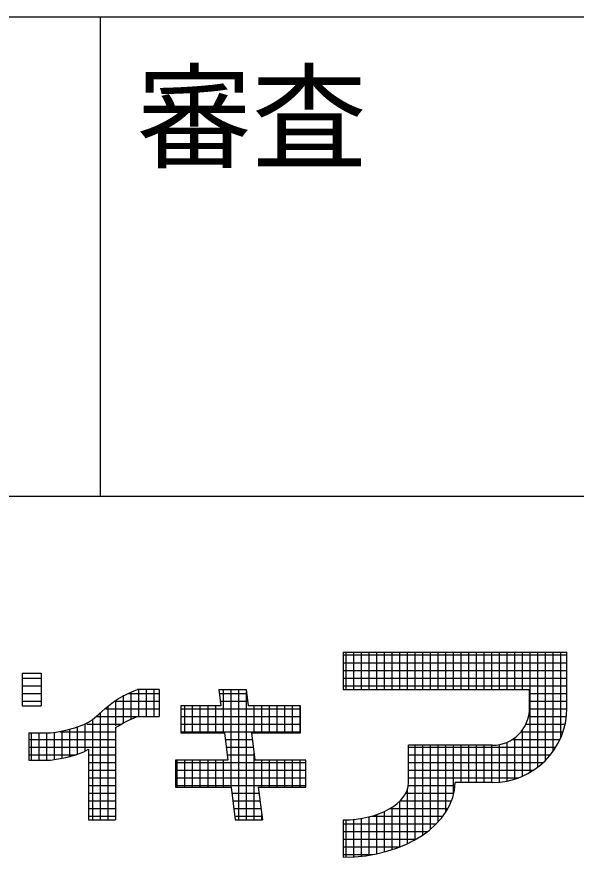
# Model space of a CAD drawing. Units: millimetres, scale not verified. Extents: x -23960 to 8910, y -6308 to 6308.
# Drawn here: x 1494 to 1932, y -5714 to -5056 of the extents above; entities that cross this region are included whole.
import ezdxf
from ezdxf.enums import TextEntityAlignment as Align

# ---------------------------------------------------------------- set-up
doc = ezdxf.new("R2010")
doc.units = ezdxf.units.MM
doc.header["$LTSCALE"] = 30
doc.layers.add('1-5_Axis_waku', color=7, linetype='Continuous', lineweight=25)
doc.styles.add('ＭＳ ゴシック', font='')
doc.styles.get('ＭＳ ゴシック').set_extended_font_data('MS Gothic')

msp = doc.modelspace()

# ---------------------------------------------------------------- linework, layer by layer
at = {"layer": '1-5_Axis_waku'}
for p, q in [((-7770, -5056.5), (8400, -5056.5)), ((1559.99, -5431.5), (1559.99, -5056.5)), ((239.99, -5431.5), (8399.99, -5431.5)), ((1749.68, -5553.32), (1749.68, -5582.48)), ((1749.68, -5553.32), (1924.64, -5553.32)), ((1751.98, -5582.48), (1751.98, -5553.32)), ((1757.98, -5582.48), (1757.98, -5553.32)), ((1763.98, -5582.48), (1763.98, -5553.32)), ((1769.98, -5582.48), (1769.98, -5553.32)), ((1775.98, -5582.48), (1775.98, -5553.32)), ((1781.98, -5582.48), (1781.98, -5553.32)), ((1787.98, -5582.48), (1787.98, -5553.32)), ((1793.98, -5582.48), (1793.98, -5553.32)), ((1799.98, -5582.48), (1799.98, -5553.32)), ((1805.98, -5582.48), (1805.98, -5553.32)), ((1811.98, -5582.48), (1811.98, -5553.32)), ((1817.98, -5582.48), (1817.98, -5553.32)), ((1823.98, -5582.48), (1823.98, -5553.32)), ((1829.98, -5582.48), (1829.98, -5553.32)), ((1835.98, -5582.48), (1835.98, -5553.32)), ((1841.98, -5582.48), (1841.98, -5553.32)), ((1847.98, -5582.48), (1847.98, -5553.32)), ((1853.99, -5582.48), (1853.99, -5553.32)), ((1859.99, -5582.48), (1859.99, -5553.32)), ((1865.98, -5582.48), (1865.98, -5553.32)), ((1871.99, -5582.48), (1871.99, -5553.32)), ((1877.99, -5582.48), (1877.99, -5553.32)), ((1883.99, -5582.48), (1883.99, -5553.32)), ((1889.99, -5582.48), (1889.99, -5553.32)), ((1895.99, -5647.27), (1895.99, -5553.32)), ((1901.99, -5643.2), (1901.99, -5553.32)), ((1907.99, -5637.86), (1907.99, -5553.32)), ((1913.99, -5630.65), (1913.99, -5553.32)), ((1919.99, -5619.87), (1919.99, -5553.32)), ((1924.64, -5597.06), (1924.64, -5553.32)), ((1749.68, -5555.58), (1924.64, -5555.58)), ((1749.68, -5561.58), (1924.64, -5561.58)), ((1498.69, -5569.79), (1498.69, -5595.29)), ((1749.68, -5567.58), (1924.64, -5567.58)), ((1498.69, -5573.58), (1513.59, -5573.58)), ((1498.69, -5579.58), (1513.59, -5579.58)), ((1749.68, -5573.58), (1924.64, -5573.58)), ((1749.68, -5579.58), (1924.64, -5579.58)), ((1498.69, -5585.58), (1513.59, -5585.58)), ((1581.75, -5585.58), (1605.77, -5585.58)), ((1583.99, -5605.83), (1583.99, -5584.58)), ((1605.77, -5582.54), (1588.77, -5582.54)), ((1589.99, -5603.79), (1589.99, -5582.54)), ((1595.99, -5603.79), (1595.99, -5582.54)), ((1601.99, -5603.79), (1601.99, -5582.54)), ((1605.77, -5582.54), (1605.77, -5603.79)), ((1652.52, -5582.54), (1673.77, -5582.54)), ((1652.52, -5582.54), (1654.11, -5595.29)), ((1652.9, -5585.58), (1674.15, -5585.58)), ((1655.98, -5616.54), (1655.98, -5582.54)), ((1661.99, -5659.04), (1661.99, -5582.54)), ((1667.99, -5684.54), (1667.99, -5582.54)), ((1673.77, -5582.54), (1675.36, -5595.29)), ((1673.99, -5684.54), (1673.99, -5584.29)), ((1749.68, -5582.48), (1895.48, -5582.48)), ((1895.48, -5597.06), (1895.48, -5582.48)), ((1895.48, -5585.58), (1924.64, -5585.58)), ((1498.69, -5591.58), (1513.59, -5591.58)), ((1571.61, -5591.58), (1605.77, -5591.58)), ((1571.99, -5611.08), (1571.99, -5590.89)), ((1577.99, -5608.45), (1577.99, -5587.04)), ((1653.65, -5591.58), (1674.9, -5591.58)), ((1895.48, -5591.58), (1924.64, -5591.58)), ((1498.69, -5595.29), (1513.59, -5595.29)), ((1564.11, -5597.58), (1605.77, -5597.58)), ((1565.99, -5684.54), (1565.99, -5595.48)), ((1622.77, -5595.29), (1622.77, -5616.54)), ((1654.11, -5595.29), (1622.77, -5595.29)), ((1622.77, -5597.58), (1716.27, -5597.58)), ((1625.98, -5616.54), (1625.98, -5595.29)), ((1631.98, -5616.54), (1631.98, -5595.29)), ((1637.98, -5616.54), (1637.98, -5595.29)), ((1643.99, -5616.54), (1643.99, -5595.29)), ((1649.99, -5616.54), (1649.99, -5595.29)), ((1716.27, -5595.29), (1675.36, -5595.29)), ((1679.99, -5616.54), (1679.99, -5595.29)), ((1685.99, -5616.54), (1685.99, -5595.29)), ((1691.99, -5616.54), (1691.99, -5595.29)), ((1697.99, -5616.54), (1697.99, -5595.29)), ((1703.99, -5616.54), (1703.99, -5595.29)), ((1709.99, -5616.54), (1709.99, -5595.29)), ((1715.99, -5616.54), (1715.99, -5595.29)), ((1716.27, -5616.54), (1716.27, -5595.29)), ((1895.48, -5597.58), (1924.64, -5597.58)), ((1556.61, -5603.58), (1605.77, -5603.58)), ((1559.99, -5684.54), (1559.99, -5600.78)), ((1588.77, -5603.79), (1605.77, -5603.79)), ((1622.77, -5603.58), (1716.27, -5603.58)), ((1894.74, -5603.58), (1924.28, -5603.58)), ((1541.99, -5633.09), (1541.99, -5611.84)), ((1547.99, -5630.63), (1547.99, -5609.56)), ((1549.12, -5609.58), (1576.29, -5609.58)), ((1553.99, -5684.54), (1553.99, -5606.07)), ((1571.77, -5612.29), (1571.77, -5684.54)), ((1622.77, -5609.58), (1716.27, -5609.58)), ((1892.66, -5609.58), (1923.28, -5609.58)), ((1503.76, -5616.54), (1520.77, -5616.54)), ((1505.98, -5637.79), (1505.98, -5616.54)), ((1511.98, -5637.79), (1511.98, -5616.54)), ((1517.98, -5637.79), (1517.98, -5616.54)), ((1523.99, -5637.31), (1523.99, -5616.03)), ((1528.29, -5615.58), (1571.77, -5615.58)), ((1529.98, -5636.21), (1529.98, -5615.07)), ((1535.98, -5635.11), (1535.98, -5614.12)), ((1622.77, -5615.58), (1716.27, -5615.58)), ((1622.77, -5616.54), (1656.77, -5616.54)), ((1656.77, -5616.54), (1659.43, -5637.79)), ((1678.02, -5616.54), (1716.27, -5616.54)), ((1678.02, -5616.54), (1680.67, -5637.79)), ((1888.84, -5615.58), (1921.62, -5615.58)), ((1889.99, -5650.36), (1889.99, -5614.09)), ((1503.76, -5621.58), (1571.77, -5621.58)), ((1657.4, -5621.58), (1678.65, -5621.58)), ((1877.99, -5654.2), (1877.99, -5623.78)), ((1882.1, -5621.58), (1919.24, -5621.58)), ((1883.99, -5652.64), (1883.99, -5620.26)), ((1503.76, -5627.58), (1571.77, -5627.58)), ((1550.51, -5629.29), (1550.51, -5684.54)), ((1658.15, -5627.58), (1679.4, -5627.58)), ((1800.71, -5655.38), (1800.71, -5626.22)), ((1866.32, -5626.22), (1800.71, -5626.22)), ((1800.71, -5627.58), (1916.02, -5627.58)), ((1805.98, -5700.01), (1805.98, -5626.22)), ((1811.98, -5696.31), (1811.98, -5626.22)), ((1817.98, -5691.81), (1817.98, -5626.22)), ((1823.98, -5686.16), (1823.98, -5626.22)), ((1829.98, -5678.51), (1829.98, -5626.22)), ((1835.98, -5664.9), (1835.98, -5626.22)), ((1841.98, -5655.38), (1841.98, -5626.22)), ((1847.98, -5655.38), (1847.98, -5626.22)), ((1853.99, -5655.38), (1853.99, -5626.22)), ((1859.99, -5655.38), (1859.99, -5626.22)), ((1865.98, -5655.38), (1865.98, -5626.22)), ((1871.99, -5655.1), (1871.99, -5625.66)), ((1503.76, -5633.58), (1541.08, -5633.58)), ((1550.51, -5633.58), (1571.77, -5633.58)), ((1618.52, -5637.79), (1618.52, -5659.04)), ((1659.43, -5637.79), (1618.52, -5637.79)), ((1619.98, -5659.04), (1619.98, -5637.79)), ((1625.98, -5659.04), (1625.98, -5637.79)), ((1631.98, -5659.04), (1631.98, -5637.79)), ((1637.98, -5659.04), (1637.98, -5637.79)), ((1643.99, -5659.04), (1643.99, -5637.79)), ((1649.99, -5659.04), (1649.99, -5637.79)), ((1655.98, -5659.04), (1655.98, -5637.79)), ((1658.9, -5633.58), (1680.15, -5633.58)), ((1679.99, -5684.54), (1679.99, -5632.29)), ((1720.52, -5637.79), (1680.67, -5637.79)), ((1685.99, -5659.04), (1685.99, -5637.79)), ((1691.99, -5659.04), (1691.99, -5637.79)), ((1697.99, -5659.04), (1697.99, -5637.79)), ((1703.99, -5659.04), (1703.99, -5637.79)), ((1709.99, -5659.04), (1709.99, -5637.79)), ((1715.99, -5659.04), (1715.99, -5637.79)), ((1720.52, -5659.04), (1720.52, -5637.79)), ((1800.71, -5633.58), (1911.79, -5633.58)), ((1550.51, -5639.58), (1571.77, -5639.58)), ((1618.52, -5639.58), (1720.52, -5639.58)), ((1800.71, -5639.58), (1906.23, -5639.58)), ((1550.51, -5645.58), (1571.77, -5645.58)), ((1550.51, -5651.58), (1571.77, -5651.58)), ((1618.52, -5645.58), (1720.52, -5645.58)), ((1618.52, -5651.58), (1720.52, -5651.58)), ((1800.71, -5645.58), (1898.68, -5645.58)), ((1800.71, -5651.58), (1887.02, -5651.58)), ((1550.51, -5657.58), (1571.77, -5657.58)), ((1618.52, -5657.58), (1720.52, -5657.58)), ((1800.56, -5657.58), (1837.1, -5657.58)), ((1866.32, -5655.38), (1837.16, -5655.38)), ((1550.51, -5663.58), (1571.77, -5663.58)), ((1618.52, -5659.04), (1662.08, -5659.04)), ((1662.08, -5659.04), (1665.27, -5684.54)), ((1662.65, -5663.58), (1683.9, -5663.58)), ((1683.33, -5659.04), (1720.52, -5659.04)), ((1683.33, -5659.04), (1686.52, -5684.54)), ((1798.65, -5663.58), (1836.29, -5663.58)), ((1799.98, -5703.09), (1799.98, -5660.29)), ((1550.51, -5669.58), (1571.77, -5669.58)), ((1663.4, -5669.58), (1684.65, -5669.58)), ((1793.98, -5705.66), (1793.98, -5669.85)), ((1794.25, -5669.58), (1834.52, -5669.58)), ((1550.51, -5675.58), (1571.77, -5675.58)), ((1664.15, -5675.58), (1685.4, -5675.58)), ((1781.98, -5709.57), (1781.98, -5677.95)), ((1786.48, -5675.58), (1831.74, -5675.58)), ((1787.98, -5707.81), (1787.98, -5674.65)), ((1550.51, -5681.58), (1571.77, -5681.58)), ((1550.51, -5684.54), (1571.77, -5684.54)), ((1664.9, -5681.58), (1686.15, -5681.58)), ((1665.27, -5684.54), (1686.52, -5684.54)), ((1685.99, -5684.54), (1685.99, -5680.3)), ((1749.68, -5684.54), (1749.68, -5713.7)), ((1751.98, -5713.67), (1751.98, -5684.51)), ((1757.98, -5713.43), (1757.98, -5684.15)), ((1763.98, -5712.91), (1763.98, -5683.37)), ((1769.98, -5712.1), (1769.98, -5682.13)), ((1772.07, -5681.58), (1827.83, -5681.58)), ((1775.98, -5711), (1775.98, -5680.37)), ((1749.68, -5687.58), (1822.61, -5687.58)), ((1749.68, -5693.58), (1815.77, -5693.58)), ((1749.68, -5699.58), (1806.74, -5699.58)), ((1749.68, -5705.58), (1794.19, -5705.58)), ((1749.68, -5711.58), (1773.01, -5711.58))]:
    msp.add_line(p, q, dxfattribs=at)
for points in [[(1498.69, -5569.79), (1513.59, -5569.79), (1513.59, -5595.29)], [(1520.77, -5616.54), (1525.17, -5615.84), (1532.68, -5614.46), (1539.94, -5612.62), (1546.79, -5610.02), (1550.51, -5608.04), (1553.62, -5605.97), (1558.71, -5601.9), (1563.66, -5597.54), (1568.71, -5593.28), (1571.77, -5591.04), (1573.99, -5589.61), (1577.97, -5587.39), (1582.1, -5585.41), (1586.31, -5583.57), (1588.77, -5582.54)], [(1571.77, -5612.29), (1573.99, -5610.86), (1577.97, -5608.64), (1582.1, -5606.66), (1586.31, -5604.82), (1588.77, -5603.79)], [(1503.76, -5616.54), (1503.76, -5637.79), (1520.77, -5637.79)], [(1520.77, -5637.79), (1525.17, -5637.09), (1532.68, -5635.72), (1539.94, -5633.87), (1546.79, -5631.26), (1550.51, -5629.29)]]:
    msp.add_lwpolyline(points, dxfattribs=at)
for radius in [29.16, 58.32]:
    msp.add_arc((1866.32, -5597.06), radius, 270, 0, dxfattribs=at)
for major_axis, ratio in [((51.03, 0), 0.5714), ((87.48, 0), 0.6666)]:
    msp.add_ellipse((1749.68, -5655.38), major_axis=major_axis, ratio=ratio, start_param=4.712389, end_param=6.283185, dxfattribs=at)

# ---------------------------------------------------------------- texts
at = {"layer": '1-5_Axis_waku', "style": 'ＭＳ ゴシック'}
msp.add_text('審査', height=65.98, dxfattribs=at).set_placement((1588.26, -5187.88), align=Align.BOTTOM_LEFT)

doc.saveas('drawing.dxf')
